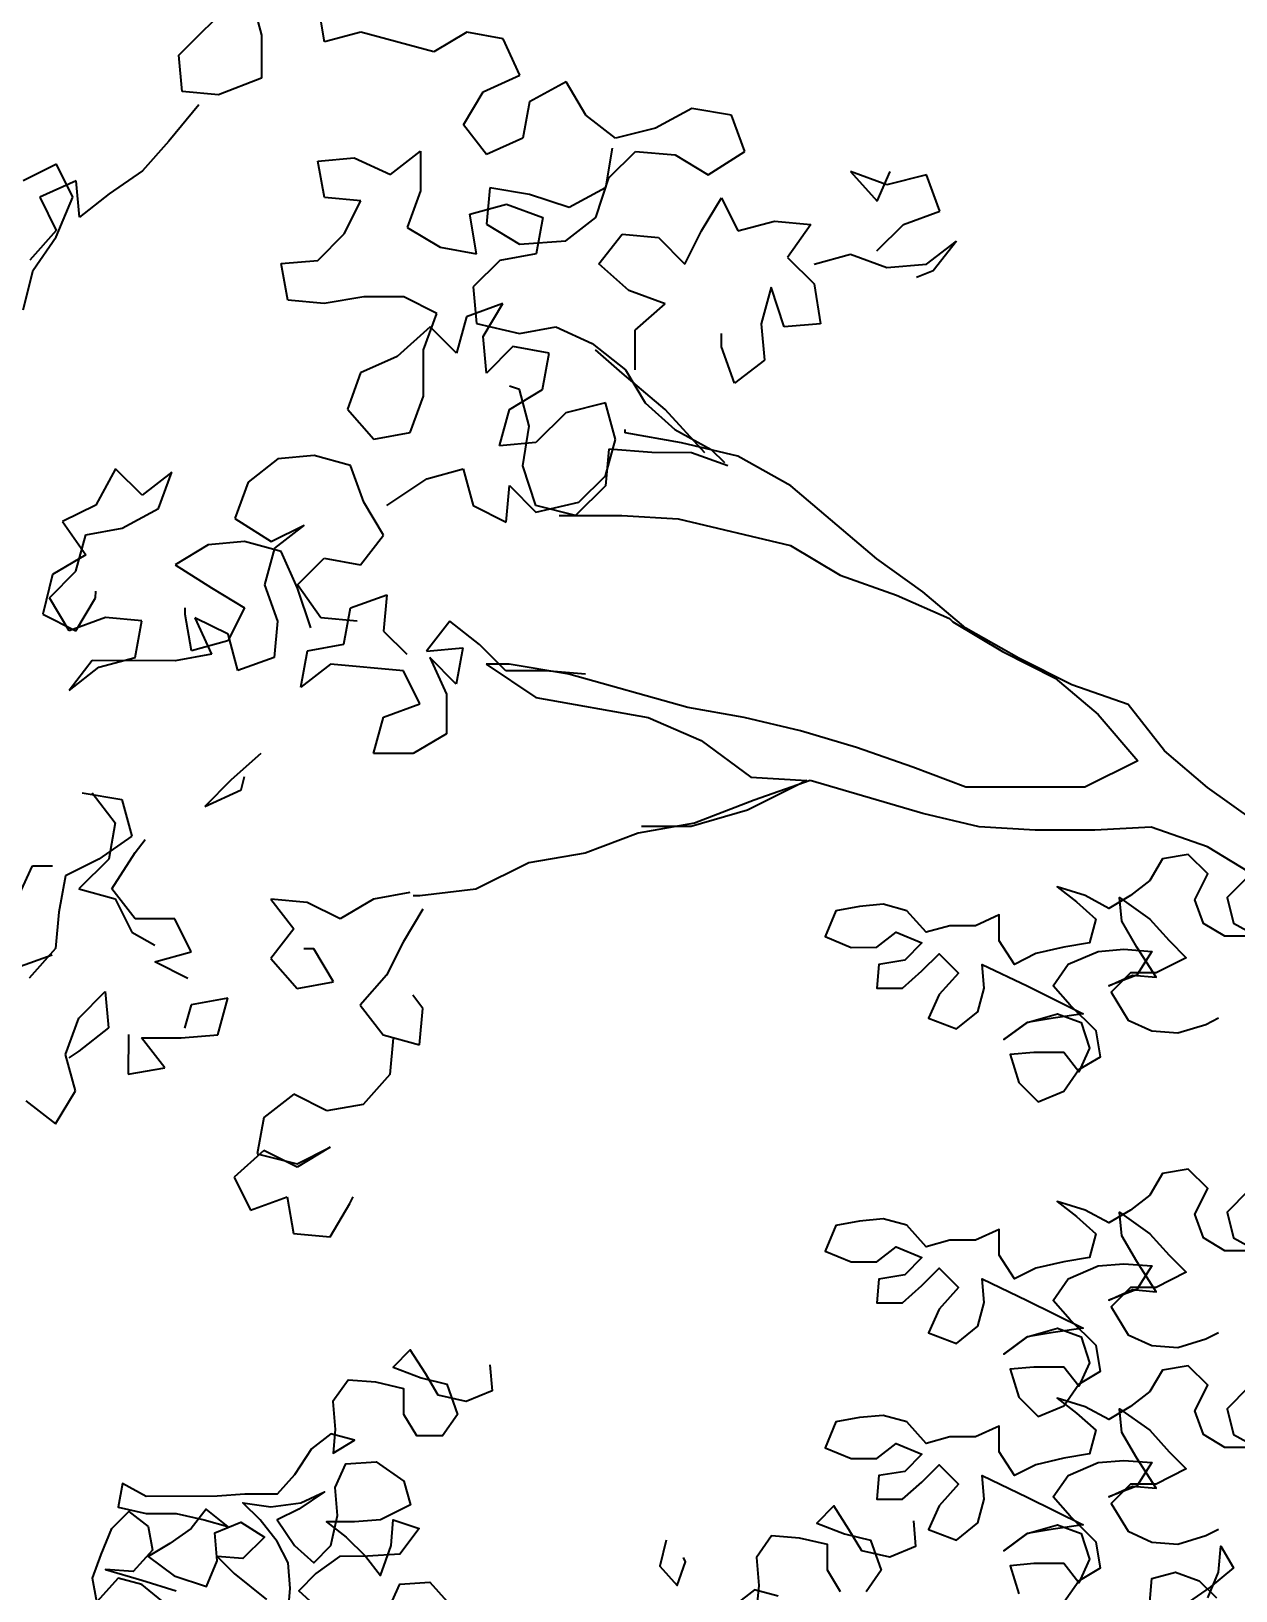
# Model space of a CAD drawing. Header units: millimetres. Extents: x 684983 to 685377, y 990360 to 990509.
# Drawn here: x 685068.372 to 685068.897, y 990429.12 to 990429.8 of the extents above; entities that cross this region are included whole.
import ezdxf

# ---------------------------------------------------------------- set-up
doc = ezdxf.new("R2010")
doc.units = ezdxf.units.MM
doc.layers.add('GRID LEVELS', color=7, linetype='Continuous', lineweight=13)
doc.layers.add('MAHAGONY', color=7, linetype='Continuous')
doc.layers.add('TEAK', color=7, linetype='Continuous')
doc.styles.get("Standard").update_dxf_attribs({"font": 'RomanS'})

# ---------------------------------------------------------------- blocks, each defined once
blk = doc.blocks.new('TREE30')
at = {"color": 105, "flags": 128}
blk.add_lwpolyline([(-0.03766, 3.04375), (-0.04766, 3.03373), (-0.04465, 3.02173), (-0.03363, 3.01573), (-0.04865, 3.01572), (-0.05866, 3.02171), (-0.06267, 3.03272), (-0.05668, 3.04473), (-0.0657, 3.05373), (-0.07771, 3.05172), (-0.0837, 3.04171), (-0.0927, 3.03469), (-0.10271, 3.02868), (-0.11372, 3.03467), (-0.12673, 3.03866), (-0.11772, 3.03167), (-0.10871, 3.02367), (-0.1117, 3.01266), (-0.12371, 3.01064), (-0.13671, 3.00763), (-0.14672, 3.00262), (-0.15373, 3.01362), (-0.15375, 3.02563), (-0.16475, 3.02061), (-0.17676, 3.0206), (-0.18777, 3.01759), (-0.19678, 3.02759), (-0.2078, 3.03058), (-0.2188, 3.02957), (-0.22981, 3.02756), (-0.23481, 3.01555), (-0.22279, 3.01055), (-0.21078, 3.01056), (-0.20178, 3.01758), (-0.18976, 3.01258), (-0.19776, 3.00457), (-0.20977, 3.00256), (-0.21076, 2.99155), (-0.19875, 2.99156), (-0.18975, 2.99957), (-0.18175, 3.00759), (-0.17274, 2.99859), (-0.18174, 2.98857), (-0.18673, 2.97756), (-0.17371, 2.97257), (-0.16371, 2.98058), (-0.16072, 2.99159), (-0.16173, 3.0026), (-0.1407, 2.99261), (-0.11467, 2.97963), (-0.12868, 2.97761), (-0.14069, 2.9756), (-0.15169, 2.96758), (-0.14069, 2.9756), (-0.12668, 2.97961), (-0.11567, 2.97562), (-0.11165, 2.96361), (-0.11665, 2.9526), (-0.12366, 2.9616), (-0.13767, 2.96159), (-0.14868, 2.96058), (-0.14467, 2.94757), (-0.13565, 2.93857), (-0.12365, 2.94359), (-0.11665, 2.9536), (-0.10665, 2.95962), (-0.10866, 2.97162), (-0.12068, 2.98362), (-0.12869, 2.99262), (-0.1217, 3.00264), (-0.10769, 3.00866), (-0.09568, 3.00967), (-0.08267, 3.00868), (-0.08967, 2.99766), (-0.10267, 2.99265), (-0.09167, 2.99766), (-0.08066, 2.99667), (-0.08968, 3.01067), (-0.09669, 3.02268), (-0.09771, 3.03369), (-0.08368, 3.02369), (-0.07467, 3.01369), (-0.06665, 3.00569), (-0.08066, 2.99867), (-0.09267, 2.99866), (-0.10167, 2.98965), (-0.09365, 2.97664), (-0.08264, 2.97165), (-0.07062, 2.97066), (-0.05762, 2.97467), (-0.05162, 2.97768)], dxfattribs=at)
at = {"color": 3, "flags": 128}
for points in [[(-0.03766, 2.89726), (-0.04766, 2.88724), (-0.04465, 2.87523), (-0.03363, 2.86924), (-0.04865, 2.86922), (-0.05866, 2.87522), (-0.06267, 2.88623), (-0.05668, 2.89824), (-0.0657, 2.90724), (-0.07771, 2.90523), (-0.0837, 2.89521), (-0.0927, 2.8882), (-0.10271, 2.88219), (-0.11372, 2.88818), (-0.12673, 2.89217), (-0.11772, 2.88518), (-0.10871, 2.87718), (-0.1117, 2.86616), (-0.12371, 2.86415), (-0.13671, 2.86114), (-0.14672, 2.85612), (-0.15373, 2.86713), (-0.15375, 2.87914), (-0.16475, 2.87412), (-0.17676, 2.87411), (-0.18777, 2.8711), (-0.19678, 2.8811), (-0.2078, 2.88409), (-0.2188, 2.88308), (-0.22981, 2.88107), (-0.23481, 2.86905), (-0.22279, 2.86406), (-0.21078, 2.86407), (-0.20178, 2.87109), (-0.18976, 2.86609), (-0.19776, 2.85808), (-0.20977, 2.85607), (-0.21076, 2.84506), (-0.19875, 2.84507), (-0.18975, 2.85308), (-0.18175, 2.8611), (-0.17274, 2.8521), (-0.18174, 2.84208), (-0.18673, 2.83107), (-0.17371, 2.82607), (-0.16371, 2.83409), (-0.16072, 2.8451), (-0.16173, 2.85611), (-0.1407, 2.84612), (-0.11467, 2.83313), (-0.12868, 2.83112), (-0.14069, 2.82911), (-0.15169, 2.82109), (-0.14069, 2.82911), (-0.12668, 2.83312), (-0.11567, 2.82913), (-0.11165, 2.81712), (-0.11665, 2.80611), (-0.12366, 2.81511), (-0.13767, 2.8151), (-0.14868, 2.81409), (-0.14467, 2.80108), (-0.13565, 2.79208), (-0.12365, 2.7971), (-0.11665, 2.80711), (-0.10665, 2.81312), (-0.10866, 2.82513), (-0.12068, 2.83713), (-0.12869, 2.84613), (-0.1217, 2.85615), (-0.10769, 2.86216), (-0.09568, 2.86318), (-0.08267, 2.86219), (-0.08967, 2.85117), (-0.10267, 2.84616), (-0.09167, 2.85117), (-0.08066, 2.85018), (-0.08968, 2.86418), (-0.09669, 2.87619), (-0.09771, 2.8872), (-0.08368, 2.8772), (-0.07467, 2.8672), (-0.06665, 2.8592), (-0.08066, 2.85218), (-0.09267, 2.85217), (-0.10167, 2.84315), (-0.09365, 2.83015), (-0.08264, 2.82516), (-0.07062, 2.82417), (-0.05762, 2.82818), (-0.05162, 2.83119)], [(-0.08361, 2.70557), (-0.08262, 2.71658), (-0.07161, 2.7196), (-0.0606, 2.7156), (-0.05259, 2.7076)], [(-0.05659, 2.7076), (-0.0516, 2.71962), (-0.05061, 2.73163), (-0.04459, 2.72162), (-0.05559, 2.71261), (-0.0656, 2.70559)], [(-0.03766, 2.8057), (-0.04766, 2.79568), (-0.04465, 2.78368), (-0.03363, 2.77768), (-0.04865, 2.77767), (-0.05866, 2.78366), (-0.06267, 2.79467), (-0.05668, 2.80669), (-0.0657, 2.81568), (-0.07771, 2.81367), (-0.0837, 2.80366), (-0.0927, 2.79664), (-0.10271, 2.79063), (-0.11372, 2.79662), (-0.12673, 2.80062), (-0.11772, 2.79362), (-0.10871, 2.78562), (-0.1117, 2.77461), (-0.12371, 2.77259), (-0.13671, 2.76958), (-0.14672, 2.76457), (-0.15373, 2.77557), (-0.15375, 2.78758), (-0.16475, 2.78257), (-0.17676, 2.78255), (-0.18777, 2.77954), (-0.19678, 2.78954), (-0.2078, 2.79253), (-0.2188, 2.79152), (-0.22981, 2.78951), (-0.23481, 2.7775), (-0.22279, 2.7725), (-0.21078, 2.77252), (-0.20178, 2.77953), (-0.18976, 2.77454), (-0.19776, 2.76652), (-0.20977, 2.76451), (-0.21076, 2.7535), (-0.19875, 2.75351), (-0.18975, 2.76152), (-0.18175, 2.76954), (-0.17274, 2.76054), (-0.18174, 2.75052), (-0.18673, 2.73951), (-0.17371, 2.73452), (-0.16371, 2.74253), (-0.16072, 2.75354), (-0.16173, 2.76455), (-0.1407, 2.75456), (-0.11467, 2.74158), (-0.12868, 2.73956), (-0.14069, 2.73755), (-0.15169, 2.72953), (-0.14069, 2.73755), (-0.12668, 2.74157), (-0.11567, 2.73757), (-0.11165, 2.72557), (-0.11665, 2.71455), (-0.12366, 2.72355), (-0.13767, 2.72354), (-0.14868, 2.72253), (-0.14467, 2.70952)], [(-0.12365, 2.70554), (-0.11665, 2.71555), (-0.10665, 2.72157), (-0.10866, 2.73358), (-0.12068, 2.74557), (-0.12869, 2.75457), (-0.1217, 2.76459), (-0.10769, 2.77061), (-0.09568, 2.77162), (-0.08267, 2.77063), (-0.08967, 2.75961), (-0.10267, 2.7546), (-0.09167, 2.75961), (-0.08066, 2.75862), (-0.08968, 2.77263), (-0.09669, 2.78463), (-0.09771, 2.79564), (-0.08368, 2.78564), (-0.07467, 2.77564), (-0.06665, 2.76764), (-0.08066, 2.76062), (-0.09267, 2.76061), (-0.10167, 2.7516), (-0.09365, 2.73859), (-0.08264, 2.7336), (-0.07062, 2.73261), (-0.05762, 2.73662), (-0.05162, 2.73963)], [(-0.39102, 2.81607), (-0.39, 2.80406), (-0.40201, 2.79904), (-0.41502, 2.80203), (-0.42104, 2.81204), (-0.42805, 2.82304), (-0.43605, 2.81502), (-0.42304, 2.81003), (-0.41102, 2.80704), (-0.40601, 2.79303), (-0.413, 2.78302), (-0.42501, 2.78301), (-0.43103, 2.79301), (-0.43104, 2.80502), (-0.44405, 2.80801), (-0.45707, 2.809), (-0.46406, 2.79899), (-0.46305, 2.78598), (-0.46404, 2.77497), (-0.45404, 2.78098), (-0.46505, 2.78397), (-0.47405, 2.77696), (-0.48205, 2.76494), (-0.49005, 2.75593), (-0.50506, 2.75591), (-0.51807, 2.7549), (-0.5511, 2.75487), (-0.56211, 2.76086), (-0.5641, 2.74985), (-0.55109, 2.74686), (-0.53708, 2.74687), (-0.52406, 2.74388), (-0.51305, 2.74089), (-0.52307, 2.74889), (-0.53006, 2.73987), (-0.54007, 2.73286), (-0.55007, 2.72685), (-0.53805, 2.71785), (-0.52303, 2.71286), (-0.51804, 2.72487), (-0.51905, 2.73788), (-0.50705, 2.7429), (-0.49603, 2.7359), (-0.50603, 2.72589), (-0.51804, 2.72687), (-0.51003, 2.71888), (-0.495, 2.70688)], [(-0.48499, 2.70088), (-0.484, 2.71189), (-0.48501, 2.7239), (-0.49003, 2.73391), (-0.49804, 2.74391), (-0.50606, 2.75191), (-0.49304, 2.74992), (-0.47903, 2.75193), (-0.46803, 2.75695), (-0.48003, 2.74893), (-0.49003, 2.74392), (-0.48202, 2.73191), (-0.473, 2.72391), (-0.465, 2.73193), (-0.46201, 2.74594), (-0.46303, 2.75895), (-0.45803, 2.76997), (-0.44402, 2.77098), (-0.431, 2.76198), (-0.42799, 2.75098), (-0.44199, 2.74396), (-0.454, 2.74295), (-0.46701, 2.74294), (-0.458, 2.73594), (-0.44898, 2.72694), (-0.44197, 2.71794), (-0.43698, 2.73195), (-0.43599, 2.74396), (-0.42397, 2.73997), (-0.43297, 2.72795), (-0.44798, 2.72694), (-0.46099, 2.72693), (-0.472, 2.71891), (-0.48, 2.7109), (-0.46998, 2.7019)], [(-0.43795, 2.70293), (-0.43296, 2.71394), (-0.41895, 2.71496), (-0.41093, 2.70596)], [(-0.54204, 2.70483), (-0.55306, 2.71383), (-0.56407, 2.71682), (-0.57407, 2.70581), (-0.57608, 2.71681), (-0.57209, 2.72783), (-0.5671, 2.73984), (-0.5591, 2.74786), (-0.55008, 2.74086), (-0.54807, 2.72985), (-0.55707, 2.71983), (-0.57008, 2.72082), (-0.55306, 2.71583), (-0.53704, 2.71084)], [(-0.19374, 2.74351), (-0.19273, 2.7315), (-0.20473, 2.72648), (-0.21775, 2.72947), (-0.22376, 2.73948), (-0.23078, 2.75048), (-0.23878, 2.74246), (-0.22576, 2.73747), (-0.21375, 2.73448), (-0.20873, 2.72047), (-0.21573, 2.71046)], [(-0.22774, 2.71045), (-0.23375, 2.72045), (-0.23376, 2.73246), (-0.24678, 2.73545), (-0.25979, 2.73644), (-0.26679, 2.72642), (-0.26577, 2.71341), (-0.26676, 2.7024)], [(-0.25676, 2.70842), (-0.26777, 2.71141), (-0.27677, 2.7044)]]:
    blk.add_lwpolyline(points, dxfattribs=at)
at = {"flags": 128}
blk.add_lwpolyline([(-0.30883, 2.73439), (-0.31182, 2.72238), (-0.30381, 2.71338), (-0.29981, 2.72439), (-0.30081, 2.72639)], dxfattribs=at)
blk = doc.blocks.new('A$C25655A80')
at = {"color": 62}
for p, q in [((-0.66209, 1.32144), (-0.64573, 1.33776)), ((-0.64093, 1.33776), (-0.63805, 1.32718)), ((-0.61979, 1.32524), (-0.6217, 1.33678)), ((-0.60921, 1.32812), (-0.61979, 1.32524)), ((-0.58807, 1.32233), (-0.60921, 1.32812)), ((-0.57845, 1.32809), (-0.58807, 1.32233)), ((-0.56788, 1.32616), (-0.57845, 1.32809)), ((-0.63805, 1.32718), (-0.63806, 1.31468)), ((-0.56308, 1.31558), (-0.56788, 1.32616)), ((-0.66114, 1.31086), (-0.66209, 1.32144)), ((-0.63806, 1.31468), (-0.65056, 1.30989)), ((-0.57366, 1.31078), (-0.56308, 1.31558)), ((-0.65056, 1.30989), (-0.66114, 1.31086)), ((-0.57944, 1.30117), (-0.57366, 1.31078)), ((-0.54962, 1.31364), (-0.5602, 1.30788)), ((-0.54386, 1.30402), (-0.54962, 1.31364)), ((-0.65633, 1.30701), (-0.665, 1.29644)), ((-0.5602, 1.30788), (-0.56214, 1.29731)), ((-0.5131, 1.30592), (-0.52368, 1.30016)), ((-0.50157, 1.30398), (-0.5131, 1.30592)), ((-0.57271, 1.29251), (-0.57944, 1.30117)), ((-0.53522, 1.29729), (-0.54386, 1.30402)), ((-0.49773, 1.29341), (-0.50157, 1.30398)), ((-0.665, 1.29644), (-0.67269, 1.2878)), ((-0.56214, 1.29731), (-0.57271, 1.29251)), ((-0.52368, 1.30016), (-0.53522, 1.29729)), ((-0.62174, 1.29064), (-0.61117, 1.29159)), ((-0.61117, 1.29159), (-0.6006, 1.28677)), ((-0.6006, 1.28677), (-0.59194, 1.29349)), ((-0.59194, 1.29349), (-0.59195, 1.28196)), ((-0.53618, 1.2944), (-0.53812, 1.28287)), ((-0.53715, 1.28575), (-0.52945, 1.29344)), ((-0.52945, 1.29344), (-0.51792, 1.29246)), ((-0.51792, 1.29246), (-0.50831, 1.28669)), ((-0.50831, 1.28669), (-0.49773, 1.29341)), ((-0.69769, 1.28974), (-0.7073, 1.28495)), ((-0.69289, 1.28013), (-0.69769, 1.28974)), ((-0.67269, 1.2878), (-0.68231, 1.28108)), ((-0.61983, 1.28006), (-0.62174, 1.29064)), ((-0.46698, 1.28761), (-0.45929, 1.27895)), ((-0.4564, 1.28376), (-0.46698, 1.28761)), ((-0.45929, 1.27895), (-0.45544, 1.2876)), ((-0.44487, 1.28663), (-0.4564, 1.28376)), ((-0.44103, 1.27605), (-0.44487, 1.28663)), ((-0.69192, 1.28493), (-0.7025, 1.28014)), ((-0.69097, 1.27436), (-0.69192, 1.28493)), ((-0.57176, 1.2829), (-0.57273, 1.27233)), ((-0.56023, 1.28097), (-0.57176, 1.2829)), ((-0.53812, 1.28287), (-0.5487, 1.27711)), ((-0.54101, 1.27422), (-0.53715, 1.28575)), ((-0.7025, 1.28014), (-0.6977, 1.27052)), ((-0.69771, 1.2686), (-0.69289, 1.28013)), ((-0.68231, 1.28108), (-0.69097, 1.27436)), ((-0.60926, 1.27909), (-0.61983, 1.28006)), ((-0.61407, 1.26948), (-0.60926, 1.27909)), ((-0.59195, 1.28196), (-0.5958, 1.27139)), ((-0.57754, 1.27522), (-0.56696, 1.27809)), ((-0.56696, 1.27809), (-0.55639, 1.27423)), ((-0.5487, 1.27711), (-0.56023, 1.28097)), ((-0.51025, 1.27035), (-0.50447, 1.27995)), ((-0.50447, 1.27995), (-0.49968, 1.27034)), ((-0.57562, 1.26368), (-0.57754, 1.27522)), ((-0.55639, 1.27423), (-0.55832, 1.26366)), ((-0.54967, 1.2675), (-0.54101, 1.27422)), ((-0.49968, 1.27034), (-0.4891, 1.27321)), ((-0.4891, 1.27321), (-0.47853, 1.27224)), ((-0.45161, 1.27222), (-0.44103, 1.27605)), ((-0.6977, 1.27052), (-0.7054, 1.26187)), ((-0.70444, 1.25899), (-0.69771, 1.2686)), ((-0.62177, 1.2618), (-0.61407, 1.26948)), ((-0.5958, 1.27139), (-0.5862, 1.26561)), ((-0.57273, 1.27233), (-0.56312, 1.26655)), ((-0.54006, 1.26076), (-0.53332, 1.26941)), ((-0.53332, 1.26941), (-0.52275, 1.26844)), ((-0.51507, 1.26074), (-0.51025, 1.27035)), ((-0.47853, 1.27224), (-0.48526, 1.26263)), ((-0.45931, 1.26453), (-0.45161, 1.27222)), ((-0.5862, 1.26561), (-0.57562, 1.26368)), ((-0.56312, 1.26655), (-0.54967, 1.2675)), ((-0.52275, 1.26844), (-0.51507, 1.26074)), ((-0.44489, 1.26067), (-0.43623, 1.2674)), ((-0.43623, 1.2674), (-0.44297, 1.25875)), ((-0.63234, 1.26085), (-0.62177, 1.2618)), ((-0.63043, 1.25027), (-0.63234, 1.26085)), ((-0.5689, 1.26175), (-0.57659, 1.25407)), ((-0.55832, 1.26366), (-0.5689, 1.26175)), ((-0.53141, 1.25306), (-0.54006, 1.26076)), ((-0.48526, 1.26263), (-0.47758, 1.25494)), ((-0.47757, 1.2607), (-0.467, 1.26358)), ((-0.467, 1.26358), (-0.45643, 1.25972)), ((-0.45643, 1.25972), (-0.44489, 1.26067)), ((-0.70734, 1.24746), (-0.70444, 1.25899)), ((-0.47758, 1.25494), (-0.47567, 1.2434)), ((-0.44297, 1.25875), (-0.44778, 1.25683)), ((-0.60832, 1.25121), (-0.61986, 1.2493)), ((-0.59678, 1.2512), (-0.60832, 1.25121)), ((-0.58718, 1.24638), (-0.59678, 1.2512)), ((-0.57659, 1.25407), (-0.57564, 1.24349)), ((-0.52084, 1.24921), (-0.53141, 1.25306)), ((-0.49008, 1.25399), (-0.49297, 1.24341)), ((-0.48624, 1.24245), (-0.49008, 1.25399)), ((-0.61986, 1.2493), (-0.63043, 1.25027)), ((-0.59103, 1.23581), (-0.58718, 1.24638)), ((-0.56795, 1.24925), (-0.57853, 1.24542)), ((-0.57372, 1.23964), (-0.56795, 1.24925)), ((-0.5295, 1.24153), (-0.52084, 1.24921)), ((-0.5891, 1.24254), (-0.59872, 1.2339)), ((-0.58142, 1.23484), (-0.5891, 1.24254)), ((-0.57853, 1.24542), (-0.58142, 1.23484)), ((-0.57564, 1.24349), (-0.56315, 1.2406)), ((-0.56315, 1.2406), (-0.55257, 1.24251)), ((-0.55257, 1.24251), (-0.542, 1.23769)), ((-0.52951, 1.22999), (-0.5295, 1.24153)), ((-0.49297, 1.24341), (-0.49202, 1.23284)), ((-0.47567, 1.2434), (-0.48624, 1.24245)), ((-0.57277, 1.22907), (-0.57372, 1.23964)), ((-0.542, 1.23769), (-0.5324, 1.22999)), ((-0.50451, 1.2367), (-0.50451, 1.24054)), ((-0.59872, 1.2339), (-0.6093, 1.2291)), ((-0.59104, 1.22236), (-0.59103, 1.23581)), ((-0.56507, 1.23675), (-0.57277, 1.22907)), ((-0.5545, 1.23482), (-0.56507, 1.23675)), ((-0.55643, 1.22425), (-0.5545, 1.23482)), ((-0.53336, 1.22903), (-0.54104, 1.23577)), ((-0.50068, 1.22612), (-0.50451, 1.2367)), ((-0.49202, 1.23284), (-0.50068, 1.22612)), ((-0.6093, 1.2291), (-0.61316, 1.21853)), ((-0.52087, 1.21845), (-0.53336, 1.22903)), ((-0.5324, 1.22999), (-0.52664, 1.22037)), ((-0.56316, 1.22425), (-0.56605, 1.22522)), ((-0.56605, 1.21849), (-0.55643, 1.22425)), ((-0.56029, 1.21368), (-0.56316, 1.22425)), ((-0.5949, 1.21179), (-0.59104, 1.22236)), ((-0.53817, 1.22038), (-0.54971, 1.21751)), ((-0.5353, 1.20981), (-0.53817, 1.22038)), ((-0.52664, 1.22037), (-0.51799, 1.21268)), ((-0.61316, 1.21853), (-0.60547, 1.20987)), ((-0.56895, 1.20792), (-0.56605, 1.21849)), ((-0.54971, 1.21751), (-0.55837, 1.20887)), ((-0.50935, 1.20594), (-0.52087, 1.21845)), ((-0.60547, 1.20987), (-0.5949, 1.21179)), ((-0.56222, 1.20214), (-0.56029, 1.21368)), ((-0.53819, 1.19924), (-0.5353, 1.20981)), ((-0.51799, 1.21268), (-0.50742, 1.2069)), ((-0.62278, 1.20508), (-0.63336, 1.20413)), ((-0.61221, 1.20219), (-0.62278, 1.20508)), ((-0.55837, 1.20887), (-0.56895, 1.20792)), ((-0.53722, 1.20693), (-0.5382, 1.19635)), ((-0.52473, 1.20595), (-0.53722, 1.20693)), ((-0.51319, 1.20594), (-0.52473, 1.20595)), ((-0.50262, 1.20209), (-0.51319, 1.20594)), ((-0.50742, 1.2069), (-0.50358, 1.20305)), ((-0.68046, 1.20129), (-0.68624, 1.19072)), ((-0.67278, 1.19359), (-0.68046, 1.20129)), ((-0.63336, 1.20413), (-0.64201, 1.19741)), ((-0.60837, 1.19161), (-0.61221, 1.20219)), ((-0.5901, 1.19832), (-0.57953, 1.2012)), ((-0.57953, 1.2012), (-0.57665, 1.19062)), ((-0.55839, 1.1906), (-0.56222, 1.20214)), ((-0.66412, 1.20031), (-0.67278, 1.19359)), ((-0.66798, 1.18974), (-0.66412, 1.20031)), ((-0.64201, 1.19741), (-0.64587, 1.18684)), ((-0.60165, 1.19064), (-0.5901, 1.19832)), ((-0.56704, 1.1858), (-0.56607, 1.19638)), ((-0.56607, 1.19638), (-0.55839, 1.18868)), ((-0.5382, 1.19635), (-0.54685, 1.18771)), ((-0.54589, 1.19155), (-0.53819, 1.19924)), ((-0.60262, 1.18199), (-0.60837, 1.19161)), ((-0.55839, 1.18868), (-0.54589, 1.19155)), ((-0.68624, 1.19072), (-0.69586, 1.18592)), ((-0.67856, 1.18398), (-0.66798, 1.18974)), ((-0.57665, 1.19062), (-0.56704, 1.1858)), ((-0.54685, 1.18771), (-0.55839, 1.1906)), ((-0.55166, 1.18771), (-0.5334, 1.1877)), ((-0.5334, 1.1877), (-0.51706, 1.18672)), ((-0.69586, 1.18592), (-0.68914, 1.1763)), ((-0.68913, 1.18207), (-0.67856, 1.18398)), ((-0.64587, 1.18684), (-0.6353, 1.1801)), ((-0.6353, 1.1801), (-0.62568, 1.1849)), ((-0.62568, 1.1849), (-0.63434, 1.17818)), ((-0.51706, 1.18672), (-0.48438, 1.179)), ((-0.69203, 1.1715), (-0.68913, 1.18207)), ((-0.65357, 1.17915), (-0.66319, 1.1734)), ((-0.64299, 1.18011), (-0.65357, 1.17915)), ((-0.63242, 1.17721), (-0.64299, 1.18011)), ((-0.63434, 1.17818), (-0.63724, 1.1676)), ((-0.60935, 1.17335), (-0.60262, 1.18199)), ((-0.48438, 1.179), (-0.46997, 1.17033)), ((-0.68914, 1.1763), (-0.69876, 1.17054)), ((-0.66319, 1.1734), (-0.65262, 1.16666)), ((-0.62762, 1.16663), (-0.63242, 1.17721)), ((-0.62762, 1.1676), (-0.61993, 1.17528)), ((-0.61993, 1.17528), (-0.60935, 1.17335)), ((-0.69876, 1.17054), (-0.70165, 1.15901)), ((-0.69972, 1.16382), (-0.69203, 1.1715)), ((-0.46997, 1.17033), (-0.45363, 1.16455)), ((-0.68627, 1.1638), (-0.68626, 1.16573)), ((-0.65262, 1.16666), (-0.64301, 1.16088)), ((-0.63724, 1.1676), (-0.6334, 1.15703)), ((-0.6209, 1.15798), (-0.62762, 1.1676)), ((-0.62379, 1.15509), (-0.62762, 1.16663)), ((-0.61225, 1.16085), (-0.60167, 1.16469)), ((-0.60167, 1.16469), (-0.60264, 1.15411)), ((-0.45363, 1.16455), (-0.43826, 1.15781)), ((-0.69396, 1.1542), (-0.69972, 1.16382)), ((-0.69204, 1.1542), (-0.68627, 1.1638)), ((-0.66031, 1.15897), (-0.66031, 1.1609)), ((-0.64301, 1.16088), (-0.64783, 1.15127)), ((-0.61418, 1.15028), (-0.61225, 1.16085)), ((-0.70165, 1.15901), (-0.69204, 1.1542)), ((-0.68339, 1.15803), (-0.69396, 1.1542)), ((-0.67281, 1.15706), (-0.68339, 1.15803)), ((-0.67475, 1.14649), (-0.67281, 1.15706)), ((-0.6584, 1.1484), (-0.66031, 1.15897)), ((-0.65743, 1.15801), (-0.65264, 1.14743)), ((-0.64782, 1.15319), (-0.65743, 1.15801)), ((-0.6334, 1.15703), (-0.63437, 1.14645)), ((-0.61033, 1.157), (-0.6209, 1.15798)), ((-0.58341, 1.15698), (-0.59015, 1.14833)), ((-0.57477, 1.15024), (-0.58341, 1.15698)), ((-0.43826, 1.15781), (-0.43729, 1.15685)), ((-0.43729, 1.15685), (-0.42288, 1.14818)), ((-0.64783, 1.15127), (-0.6584, 1.1484)), ((-0.64495, 1.14262), (-0.64782, 1.15319)), ((-0.60264, 1.15411), (-0.59592, 1.14738)), ((-0.68532, 1.14362), (-0.67475, 1.14649)), ((-0.65264, 1.14743), (-0.66321, 1.14552)), ((-0.63437, 1.14645), (-0.64495, 1.14262)), ((-0.62669, 1.13779), (-0.62476, 1.14837)), ((-0.62476, 1.14837), (-0.61418, 1.15028)), ((-0.59015, 1.14833), (-0.57957, 1.14929)), ((-0.58919, 1.14641), (-0.58439, 1.13583)), ((-0.58151, 1.13871), (-0.58919, 1.14641)), ((-0.57957, 1.14929), (-0.58151, 1.13871)), ((-0.56708, 1.14255), (-0.57477, 1.15024)), ((-0.42288, 1.14818), (-0.40751, 1.14048)), ((-0.68724, 1.14554), (-0.69398, 1.13689)), ((-0.69398, 1.13689), (-0.68532, 1.14362)), ((-0.66321, 1.14552), (-0.68724, 1.14554)), ((-0.61803, 1.14452), (-0.62669, 1.13779)), ((-0.59688, 1.14257), (-0.61803, 1.14452)), ((-0.59209, 1.13296), (-0.59688, 1.14257)), ((-0.56612, 1.14447), (-0.57285, 1.14447)), ((-0.57285, 1.14447), (-0.55844, 1.13485)), ((-0.55555, 1.14254), (-0.56708, 1.14255)), ((-0.54882, 1.14157), (-0.56612, 1.14447)), ((-0.54401, 1.14156), (-0.55555, 1.14254)), ((-0.51422, 1.13192), (-0.54882, 1.14157)), ((-0.40751, 1.14048), (-0.39502, 1.12989)), ((-0.60266, 1.12912), (-0.59209, 1.13296)), ((-0.58439, 1.13583), (-0.5844, 1.1243)), ((-0.55844, 1.13485), (-0.52576, 1.12905)), ((-0.60556, 1.11855), (-0.60266, 1.12912)), ((-0.52576, 1.12905), (-0.51039, 1.12231)), ((-0.49788, 1.12902), (-0.51422, 1.13192)), ((-0.48154, 1.12516), (-0.49788, 1.12902)), ((-0.39502, 1.12989), (-0.3835, 1.11642)), ((-0.5844, 1.1243), (-0.59402, 1.11854)), ((-0.46521, 1.12034), (-0.48154, 1.12516)), ((-0.51039, 1.12231), (-0.49598, 1.11172)), ((-0.44887, 1.11456), (-0.46521, 1.12034)), ((-0.63824, 1.11858), (-0.6469, 1.1109)), ((-0.59402, 1.11854), (-0.60556, 1.11855)), ((-0.43349, 1.10878), (-0.44887, 1.11456)), ((-0.3835, 1.11642), (-0.39889, 1.10875)), ((-0.6469, 1.1109), (-0.6546, 1.10321)), ((-0.64402, 1.10801), (-0.64305, 1.11185)), ((-0.47963, 1.11074), (-0.49695, 1.10211)), ((-0.49598, 1.11172), (-0.47963, 1.11074)), ((-0.69016, 1.10709), (-0.67863, 1.10516)), ((-0.68728, 1.10709), (-0.68056, 1.09843)), ((-0.6546, 1.10321), (-0.64402, 1.10801)), ((-0.39889, 1.10875), (-0.43349, 1.10878)), ((-0.67863, 1.10516), (-0.67575, 1.09458)), ((-0.49695, 1.10211), (-0.51329, 1.09732)), ((-0.68056, 1.09843), (-0.68249, 1.08786)), ((-0.51329, 1.09732), (-0.52771, 1.09733)), ((-0.67575, 1.09458), (-0.68537, 1.08786)), ((-0.6748, 1.08977), (-0.67191, 1.09362)), ((-0.68537, 1.08786), (-0.69499, 1.08306)), ((-0.68249, 1.08786), (-0.69115, 1.07921)), ((-0.68154, 1.0792), (-0.6748, 1.08977)), ((-0.70942, 1.07539), (-0.7046, 1.08595)), ((-0.7046, 1.08595), (-0.69883, 1.08595)), ((-0.69499, 1.08306), (-0.69692, 1.07249)), ((-0.69115, 1.07921), (-0.68058, 1.07632)), ((-0.67482, 1.07055), (-0.68154, 1.0792)), ((-0.68058, 1.07632), (-0.67578, 1.0667)), ((-0.6354, 1.07628), (-0.62868, 1.06762)), ((-0.62482, 1.07531), (-0.6354, 1.07628)), ((-0.61521, 1.07049), (-0.62482, 1.07531)), ((-0.6056, 1.07625), (-0.61521, 1.07049)), ((-0.59502, 1.07816), (-0.6056, 1.07625)), ((-0.69692, 1.07249), (-0.69789, 1.06192)), ((-0.66328, 1.07054), (-0.67482, 1.07055)), ((-0.65848, 1.06092), (-0.66328, 1.07054)), ((-0.59118, 1.07335), (-0.59696, 1.06375)), ((-0.67578, 1.0667), (-0.66905, 1.06285)), ((-0.62868, 1.06762), (-0.63541, 1.05898)), ((-0.69789, 1.06192), (-0.70559, 1.05327)), ((-0.66906, 1.05804), (-0.65848, 1.06092)), ((-0.62291, 1.06185), (-0.6258, 1.06185)), ((-0.61715, 1.05223), (-0.62291, 1.06185)), ((-0.59696, 1.06375), (-0.60177, 1.05414)), ((-0.69886, 1.05999), (-0.70944, 1.05616)), ((-0.65945, 1.05323), (-0.66906, 1.05804)), ((-0.63541, 1.05898), (-0.62773, 1.05032)), ((-0.62773, 1.05032), (-0.61715, 1.05223)), ((-0.60177, 1.05414), (-0.60947, 1.04549)), ((-0.69118, 1.04172), (-0.68349, 1.04941)), ((-0.68349, 1.04941), (-0.68253, 1.03883)), ((-0.64792, 1.04745), (-0.6585, 1.04554)), ((-0.65081, 1.03688), (-0.64792, 1.04745)), ((-0.59121, 1.04452), (-0.59409, 1.04836)), ((-0.6585, 1.04554), (-0.66042, 1.03881)), ((-0.60947, 1.04549), (-0.60275, 1.03684)), ((-0.59218, 1.03394), (-0.59121, 1.04452)), ((-0.69504, 1.03115), (-0.69118, 1.04172)), ((-0.68253, 1.03883), (-0.69119, 1.03211)), ((-0.67677, 1.0369), (-0.67678, 1.02537)), ((-0.67292, 1.03594), (-0.66139, 1.03593)), ((-0.6662, 1.02728), (-0.67292, 1.03594)), ((-0.66139, 1.03593), (-0.65081, 1.03688)), ((-0.60275, 1.03684), (-0.59218, 1.03394)), ((-0.59987, 1.03587), (-0.60084, 1.0253)), ((-0.69216, 1.02058), (-0.69504, 1.03115)), ((-0.69119, 1.03211), (-0.69408, 1.03019)), ((-0.67678, 1.02537), (-0.6662, 1.02728)), ((-0.60084, 1.0253), (-0.60853, 1.01665)), ((-0.69794, 1.01097), (-0.69216, 1.02058)), ((-0.62872, 1.01956), (-0.63738, 1.01283)), ((-0.61911, 1.01474), (-0.62872, 1.01956)), ((-0.70659, 1.0177), (-0.69794, 1.01097)), ((-0.60853, 1.01665), (-0.61911, 1.01474)), ((-0.63738, 1.01283), (-0.63931, 1.00226)), ((-0.63739, 1.00322), (-0.64604, 0.99554)), ((-0.63931, 1.00226), (-0.62778, 0.99937)), ((-0.62778, 0.99841), (-0.63739, 1.00322)), ((-0.61816, 1.00417), (-0.62778, 0.99841)), ((-0.62778, 0.99937), (-0.61816, 1.00417)), ((-0.64604, 0.99554), (-0.64125, 0.98592)), ((-0.64125, 0.98592), (-0.63067, 0.98976)), ((-0.63067, 0.98976), (-0.62876, 0.97918)), ((-0.61818, 0.97821), (-0.61241, 0.98782)), ((-0.61241, 0.98782), (-0.61144, 0.98974)), ((-0.62876, 0.97918), (-0.61818, 0.97821))]:
    blk.add_line(p, q, dxfattribs=at)
for p, q in [((-0.53241, 1.21173), (-0.53241, 1.21269)), ((-0.51607, 1.20883), (-0.53241, 1.21173)), ((-0.49974, 1.20497), (-0.51607, 1.20883)), ((-0.48436, 1.1963), (-0.49974, 1.20497)), ((-0.45939, 1.17513), (-0.48436, 1.1963)), ((-0.44594, 1.16551), (-0.45939, 1.17513)), ((-0.43345, 1.15492), (-0.44594, 1.16551)), ((-0.41808, 1.14625), (-0.43345, 1.15492)), ((-0.4027, 1.13855), (-0.41808, 1.14625)), ((-0.38637, 1.13277), (-0.4027, 1.13855)), ((-0.37581, 1.1193), (-0.38637, 1.13277)), ((-0.36332, 1.10871), (-0.37581, 1.1193)), ((-0.47867, 1.11074), (-0.49502, 1.10499)), ((-0.446, 1.1011), (-0.47867, 1.11074)), ((-0.34987, 1.09909), (-0.36332, 1.10871)), ((-0.49502, 1.10499), (-0.51233, 1.09828)), ((-0.42966, 1.09724), (-0.446, 1.1011)), ((-0.51233, 1.09828), (-0.52867, 1.09541)), ((-0.41332, 1.09626), (-0.42966, 1.09724)), ((-0.37967, 1.09719), (-0.39601, 1.09625)), ((-0.36333, 1.09141), (-0.37967, 1.09719)), ((-0.52867, 1.09541), (-0.54406, 1.08965)), ((-0.39601, 1.09625), (-0.41332, 1.09626)), ((-0.54406, 1.08965), (-0.56041, 1.08678)), ((-0.34892, 1.08275), (-0.36333, 1.09141)), ((-0.56041, 1.08678), (-0.57579, 1.07911)), ((-0.57579, 1.07911), (-0.59214, 1.0772)), ((-0.59214, 1.0772), (-0.59406, 1.0772))]:
    blk.add_line(p, q)
blk = doc.blocks.new('TR')
blk.add_blockref('A$C25655A80', (0.01921, 0.01485, 1.34531))

msp = doc.modelspace()

# ---------------------------------------------------------------- block references
at = {"layer": 'MAHAGONY', "color": 7, "xscale": 0.9355958136093464, "yscale": 0.9355958136093464, "zscale": 0.9355958136093464}
msp.add_blockref('TREE30', (685068.938, 990426.584, 97.58), dxfattribs=at)
at = {"layer": 'TEAK', "xscale": 1.5, "yscale": 1.5, "zscale": 1.5}
msp.add_blockref('TR', (685069.401, 990427.785, 97.634), dxfattribs=at)

# ---------------------------------------------------------------- texts
at = {"layer": 'GRID LEVELS', "width": 0.5}
msp.add_text('97.627', height=0.8, rotation=45, dxfattribs=at).set_placement((685067.62998, 990429.15777, 97.62665))

doc.saveas('drawing.dxf')
